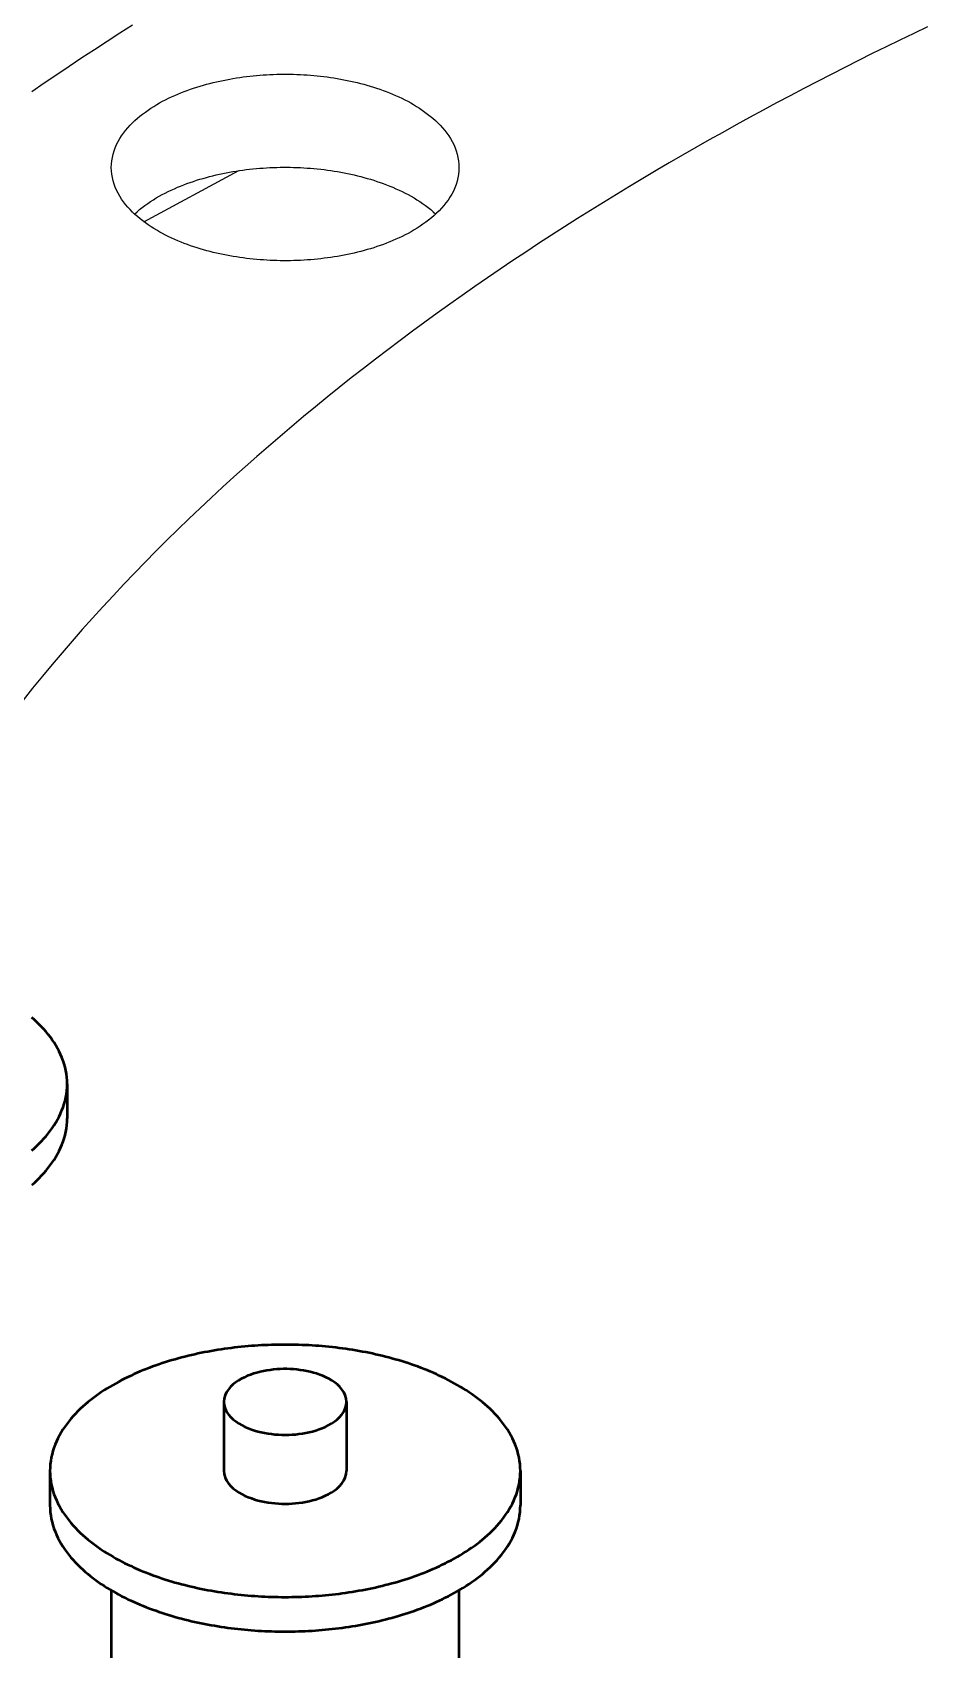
# Model space of a CAD drawing. Header units: millimetres. Extents: x 0 to 841, y 0 to 594.
# Drawn here: x 220.4 to 252.4, y 316.6 to 374.3 of the extents above; entities that cross this region are included whole.
import ezdxf

# ---------------------------------------------------------------- set-up
doc = ezdxf.new("R2010")
doc.units = ezdxf.units.MM
doc.layers.add('FINA', color=7, linetype='CONTINUOUS', lineweight=25)
doc.layers.add('VIS', color=7, linetype='CONTINUOUS', lineweight=50)

msp = doc.modelspace()

# ---------------------------------------------------------------- linework, layer by layer
at = {"layer": 'FINA'}
for points in [[(224.016, 374.601), (223.562, 374.311), (223.11, 374.018), (222.659, 373.724), (222.209, 373.428), (221.761, 373.129), (221.314, 372.829), (220.868, 372.526), (220.424, 372.221)], [(252.366, 374.54), (251.871, 374.304), (251.378, 374.066), (250.885, 373.825), (250.393, 373.583), (249.903, 373.338), (249.413, 373.091), (248.925, 372.843), (248.438, 372.592), (247.952, 372.339), (247.467, 372.083), (246.983, 371.826), (246.5, 371.566), (246.018, 371.305), (245.538, 371.041), (245.059, 370.774), (244.581, 370.506), (244.105, 370.235), (243.629, 369.962), (243.155, 369.687), (242.683, 369.409), (242.211, 369.129), (241.742, 368.847), (241.273, 368.562), (240.806, 368.275), (240.341, 367.986), (239.877, 367.694), (239.414, 367.4), (238.953, 367.103), (238.494, 366.804), (238.037, 366.502), (237.58, 366.198), (237.126, 365.892), (236.673, 365.583), (236.223, 365.271), (235.774, 364.957), (235.326, 364.64), (234.881, 364.321), (234.437, 363.999), (233.996, 363.674), (233.556, 363.347), (233.118, 363.017), (232.683, 362.684), (232.249, 362.349), (231.818, 362.011), (231.388, 361.67), (230.961, 361.326), (230.537, 360.98), (230.114, 360.631), (229.694, 360.279), (229.276, 359.924), (228.861, 359.566), (228.448, 359.206), (228.038, 358.842), (227.63, 358.476), (227.225, 358.107), (226.822, 357.734), (226.423, 357.359), (226.026, 356.981), (225.632, 356.6), (225.241, 356.216), (224.853, 355.829), (224.468, 355.438), (224.087, 355.045), (223.708, 354.649), (223.333, 354.249), (222.961, 353.847), (222.592, 353.441), (222.227, 353.032), (221.865, 352.62), (221.507, 352.205), (221.153, 351.787), (220.803, 351.366), (220.456, 350.941), (220.113, 350.513)], [(252.366, 374.54), (251.871, 374.304), (251.378, 374.066), (250.885, 373.825), (250.393, 373.583), (249.903, 373.338), (249.413, 373.091), (248.925, 372.843), (248.438, 372.592), (247.952, 372.339), (247.467, 372.083), (246.983, 371.826), (246.5, 371.566), (246.018, 371.305), (245.538, 371.041), (245.059, 370.774), (244.581, 370.506), (244.105, 370.235), (243.629, 369.962), (243.155, 369.687), (242.683, 369.409), (242.211, 369.129), (241.742, 368.847), (241.273, 368.562), (240.806, 368.275), (240.341, 367.986), (239.877, 367.694), (239.414, 367.4), (238.953, 367.103), (238.494, 366.804), (238.037, 366.502), (237.58, 366.198), (237.126, 365.892), (236.673, 365.583), (236.223, 365.271), (235.774, 364.957), (235.326, 364.64), (234.881, 364.321), (234.437, 363.999), (233.996, 363.674), (233.556, 363.347), (233.118, 363.017), (232.683, 362.684), (232.249, 362.349), (231.818, 362.011), (231.388, 361.67), (230.961, 361.326), (230.537, 360.98), (230.114, 360.631), (229.694, 360.279), (229.276, 359.924), (228.861, 359.566), (228.448, 359.206), (228.038, 358.842), (227.63, 358.476), (227.225, 358.107), (226.822, 357.734), (226.423, 357.359), (226.026, 356.981), (225.632, 356.6), (225.241, 356.216), (224.853, 355.829), (224.468, 355.438), (224.087, 355.045), (223.708, 354.649), (223.333, 354.249), (222.961, 353.847), (222.592, 353.441), (222.227, 353.032), (221.865, 352.62), (221.507, 352.205), (221.153, 351.787), (220.803, 351.366), (220.456, 350.941), (220.113, 350.513)], [(223.26, 369.522), (223.265, 369.642), (223.277, 369.762), (223.297, 369.881), (223.324, 369.998), (223.359, 370.113), (223.401, 370.226), (223.449, 370.337), (223.504, 370.444), (223.563, 370.549), (223.628, 370.651), (223.698, 370.749), (223.771, 370.844), (223.849, 370.937), (223.93, 371.026), (224.014, 371.112), (224.101, 371.195), (224.191, 371.275), (224.283, 371.353), (224.378, 371.428), (224.474, 371.5), (224.573, 371.569), (224.673, 371.636), (224.775, 371.701), (224.878, 371.763), (224.982, 371.823), (225.088, 371.881), (225.195, 371.937), (225.303, 371.99), (225.412, 372.042), (225.522, 372.092), (225.632, 372.139), (225.744, 372.185), (225.856, 372.229), (225.969, 372.272), (226.082, 372.312), (226.196, 372.351), (226.311, 372.388), (226.426, 372.424), (226.542, 372.458), (226.658, 372.49), (226.774, 372.521), (226.891, 372.55), (227.008, 372.578), (227.126, 372.605), (227.244, 372.63), (227.362, 372.653), (227.481, 372.675), (227.599, 372.696), (227.718, 372.715), (227.837, 372.733), (227.957, 372.75), (228.076, 372.765), (228.196, 372.78), (228.316, 372.792), (228.436, 372.804), (228.556, 372.814), (228.676, 372.823), (228.796, 372.83), (228.917, 372.837), (229.037, 372.842), (229.157, 372.845), (229.278, 372.848), (229.398, 372.849), (229.519, 372.849), (229.639, 372.848), (229.76, 372.845), (229.88, 372.842), (230.001, 372.837), (230.121, 372.83), (230.241, 372.823), (230.362, 372.814), (230.482, 372.804), (230.602, 372.792), (230.721, 372.78), (230.841, 372.765), (230.961, 372.75), (231.08, 372.733), (231.199, 372.715), (231.318, 372.696), (231.437, 372.675), (231.555, 372.653), (231.674, 372.63), (231.791, 372.605), (231.909, 372.578), (232.026, 372.55), (232.143, 372.521), (232.26, 372.49), (232.376, 372.458), (232.491, 372.424), (232.606, 372.388), (232.721, 372.351), (232.835, 372.312), (232.949, 372.272), (233.062, 372.229), (233.174, 372.185), (233.285, 372.139), (233.396, 372.092), (233.506, 372.042), (233.615, 371.99), (233.722, 371.937), (233.829, 371.881), (233.935, 371.823), (234.04, 371.763), (234.143, 371.701), (234.244, 371.636), (234.344, 371.569), (234.443, 371.5), (234.539, 371.428), (234.634, 371.353), (234.726, 371.275), (234.816, 371.195), (234.903, 371.112), (234.988, 371.026), (235.069, 370.937), (235.146, 370.844), (235.22, 370.749), (235.289, 370.651), (235.354, 370.549), (235.414, 370.444), (235.468, 370.337), (235.516, 370.226), (235.558, 370.113), (235.593, 369.998), (235.621, 369.881), (235.641, 369.762), (235.653, 369.642), (235.657, 369.522)], [(233.842, 367.168), (233.735, 367.112), (233.627, 367.058), (233.518, 367.007), (233.408, 366.957), (233.297, 366.909), (233.186, 366.863), (233.074, 366.818), (232.961, 366.776), (232.847, 366.735), (232.733, 366.696), (232.618, 366.659), (232.503, 366.623), (232.387, 366.589), (232.271, 366.556), (232.155, 366.525), (232.038, 366.495), (231.92, 366.467), (231.803, 366.441), (231.685, 366.416), (231.566, 366.392), (231.448, 366.37), (231.329, 366.349), (231.21, 366.329), (231.091, 366.311), (230.971, 366.294), (230.851, 366.279), (230.732, 366.265), (230.612, 366.252), (230.492, 366.24), (230.371, 366.23), (230.251, 366.221), (230.131, 366.213), (230.01, 366.207), (229.89, 366.202), (229.769, 366.198), (229.648, 366.195), (229.528, 366.194), (229.407, 366.194), (229.286, 366.195), (229.166, 366.197), (229.045, 366.201), (228.925, 366.206), (228.804, 366.212), (228.684, 366.22), (228.563, 366.229), (228.443, 366.239), (228.323, 366.25), (228.203, 366.263), (228.083, 366.277), (227.964, 366.292), (227.844, 366.309), (227.725, 366.327), (227.606, 366.346), (227.487, 366.367), (227.368, 366.389), (227.25, 366.412), (227.132, 366.437), (227.014, 366.463), (226.897, 366.491), (226.78, 366.521), (226.663, 366.551), (226.547, 366.584), (226.431, 366.618), (226.316, 366.653), (226.201, 366.69), (226.087, 366.729), (225.973, 366.77), (225.86, 366.812), (225.748, 366.856), (225.636, 366.902), (225.525, 366.95), (225.415, 366.999), (225.306, 367.051), (225.198, 367.104), (225.091, 367.16), (224.985, 367.218), (224.881, 367.278), (224.777, 367.34), (224.676, 367.405), (224.575, 367.472), (224.477, 367.542), (224.38, 367.614), (224.285, 367.689), (224.193, 367.766), (224.103, 367.846), (224.016, 367.93), (223.931, 368.016), (223.85, 368.105), (223.772, 368.197), (223.698, 368.293), (223.629, 368.391), (223.564, 368.493), (223.504, 368.598), (223.45, 368.706), (223.401, 368.816), (223.359, 368.929), (223.324, 369.045), (223.297, 369.162), (223.277, 369.281), (223.265, 369.401), (223.26, 369.522)], [(224.088, 367.86), (224.178, 367.941), (224.27, 368.02), (224.364, 368.095), (224.461, 368.168), (224.559, 368.238), (224.66, 368.305), (224.761, 368.371), (224.865, 368.433), (224.969, 368.494), (225.075, 368.552), (225.182, 368.608), (225.291, 368.662), (225.4, 368.714), (225.51, 368.764), (225.621, 368.813), (225.732, 368.859), (225.845, 368.903), (225.958, 368.946), (226.072, 368.987), (226.186, 369.026), (226.301, 369.063), (226.417, 369.099), (226.533, 369.133), (226.649, 369.166), (226.766, 369.197), (226.883, 369.226), (227.001, 369.254), (227.119, 369.281), (227.237, 369.306), (227.355, 369.33), (227.474, 369.352), (227.593, 369.373), (227.713, 369.393), (227.832, 369.411), (227.952, 369.427), (228.072, 369.443), (228.192, 369.457), (228.312, 369.47), (228.432, 369.481), (228.553, 369.492), (228.673, 369.5), (228.794, 369.508), (228.915, 369.514), (229.036, 369.52), (229.156, 369.523), (229.277, 369.526), (229.398, 369.527), (229.519, 369.527), (229.64, 369.526), (229.761, 369.523), (229.882, 369.52), (230.003, 369.514), (230.123, 369.508), (230.244, 369.5), (230.365, 369.492), (230.485, 369.481), (230.605, 369.47), (230.726, 369.457), (230.846, 369.443), (230.966, 369.427), (231.085, 369.411), (231.205, 369.393), (231.324, 369.373), (231.443, 369.352), (231.562, 369.33), (231.681, 369.306), (231.799, 369.281), (231.917, 369.254), (232.034, 369.226), (232.152, 369.197), (232.268, 369.166), (232.385, 369.133), (232.501, 369.099), (232.616, 369.063), (232.731, 369.026), (232.846, 368.987), (232.959, 368.946), (233.073, 368.903), (233.185, 368.859), (233.297, 368.813), (233.408, 368.764), (233.518, 368.714), (233.627, 368.662), (233.735, 368.608), (233.842, 368.552), (233.948, 368.494), (234.053, 368.433), (234.156, 368.371), (234.258, 368.305), (234.358, 368.238), (234.457, 368.168), (234.553, 368.095), (234.648, 368.02), (234.74, 367.941), (234.83, 367.86)], [(224.417, 367.585), (227.811, 369.408)], [(235.657, 369.522), (235.653, 369.397), (235.64, 369.273), (235.618, 369.15), (235.589, 369.029), (235.551, 368.91), (235.507, 368.793), (235.455, 368.679), (235.398, 368.569), (235.334, 368.461), (235.265, 368.357), (235.192, 368.257), (235.114, 368.159), (235.032, 368.065), (234.946, 367.974), (234.857, 367.887), (234.766, 367.802), (234.671, 367.721), (234.574, 367.642), (234.475, 367.567), (234.373, 367.494), (234.27, 367.424), (234.165, 367.356), (234.059, 367.291), (233.951, 367.229), (233.842, 367.168)], [(221.686, 336.817), (221.683, 336.938), (221.674, 337.058), (221.659, 337.177), (221.638, 337.296), (221.612, 337.413), (221.58, 337.529), (221.543, 337.644), (221.501, 337.757), (221.454, 337.868), (221.403, 337.976), (221.347, 338.083), (221.288, 338.188), (221.224, 338.29), (221.157, 338.39), (221.087, 338.488), (221.014, 338.583), (220.937, 338.676), (220.858, 338.767), (220.777, 338.856), (220.693, 338.942), (220.607, 339.026), (220.519, 339.108), (220.429, 339.188)], [(220.425, 334.443), (220.516, 334.523), (220.604, 334.605), (220.69, 334.69), (220.774, 334.776), (220.856, 334.865), (220.935, 334.956), (221.012, 335.049), (221.085, 335.144), (221.156, 335.242), (221.223, 335.342), (221.287, 335.445), (221.346, 335.549), (221.402, 335.656), (221.454, 335.765), (221.501, 335.876), (221.543, 335.989), (221.58, 336.104), (221.612, 336.22), (221.638, 336.338), (221.659, 336.457), (221.674, 336.577), (221.683, 336.697), (221.686, 336.817)], [(221.686, 336.817), (221.686, 335.587)], [(220.425, 333.213), (220.516, 333.293), (220.604, 333.375), (220.69, 333.459), (220.774, 333.546), (220.856, 333.634), (220.935, 333.725), (221.012, 333.818), (221.085, 333.914), (221.156, 334.012), (221.223, 334.112), (221.287, 334.214), (221.346, 334.319), (221.402, 334.426), (221.454, 334.535), (221.501, 334.646), (221.543, 334.759), (221.58, 334.874), (221.612, 334.99), (221.638, 335.108), (221.659, 335.227), (221.674, 335.346), (221.683, 335.466), (221.686, 335.587)], [(237.845, 323.01), (237.842, 323.131), (237.833, 323.251), (237.818, 323.37), (237.797, 323.489), (237.771, 323.606), (237.739, 323.722), (237.702, 323.837), (237.66, 323.95), (237.613, 324.06), (237.562, 324.169), (237.506, 324.276), (237.447, 324.381), (237.383, 324.483), (237.316, 324.583), (237.246, 324.681), (237.173, 324.776), (237.096, 324.869), (237.017, 324.96), (236.936, 325.049), (236.852, 325.135), (236.766, 325.219), (236.678, 325.301), (236.588, 325.381), (236.496, 325.459), (236.402, 325.535), (236.307, 325.609), (236.21, 325.68), (236.113, 325.75), (236.013, 325.819), (235.913, 325.885), (235.811, 325.949), (235.708, 326.012), (235.605, 326.073), (235.5, 326.133), (235.394, 326.191), (235.288, 326.247), (235.181, 326.302), (235.073, 326.355), (234.964, 326.406), (234.855, 326.457), (234.745, 326.505), (234.634, 326.553), (234.523, 326.599), (234.411, 326.644), (234.299, 326.687), (234.186, 326.729), (234.073, 326.77), (233.959, 326.809), (233.845, 326.848), (233.73, 326.885), (233.615, 326.921), (233.5, 326.955), (233.384, 326.989), (233.268, 327.021), (233.152, 327.052), (233.035, 327.082), (232.919, 327.111), (232.802, 327.139), (232.684, 327.166), (232.567, 327.192), (232.449, 327.217), (232.331, 327.24), (232.212, 327.263), (232.094, 327.284), (231.975, 327.305), (231.857, 327.325), (231.738, 327.343), (231.619, 327.361), (231.499, 327.377), (231.38, 327.393), (231.26, 327.407), (231.141, 327.421), (231.021, 327.434), (230.901, 327.445), (230.781, 327.456), (230.661, 327.466), (230.541, 327.475), (230.421, 327.483), (230.301, 327.49), (230.181, 327.496), (230.06, 327.501), (229.94, 327.505), (229.82, 327.508), (229.699, 327.511), (229.579, 327.512), (229.459, 327.512), (229.338, 327.512), (229.218, 327.511), (229.098, 327.508), (228.977, 327.505), (228.857, 327.501), (228.737, 327.496), (228.616, 327.49), (228.496, 327.483), (228.376, 327.475), (228.256, 327.466), (228.136, 327.456), (228.016, 327.445), (227.896, 327.434), (227.777, 327.421), (227.657, 327.407), (227.537, 327.393), (227.418, 327.377), (227.299, 327.361), (227.18, 327.343), (227.061, 327.325), (226.942, 327.305), (226.823, 327.284), (226.705, 327.263), (226.587, 327.24), (226.469, 327.217), (226.351, 327.192), (226.233, 327.166), (226.116, 327.139), (225.999, 327.111), (225.882, 327.082), (225.765, 327.052), (225.649, 327.021), (225.533, 326.989), (225.417, 326.955), (225.302, 326.921), (225.187, 326.885), (225.073, 326.848), (224.959, 326.809), (224.845, 326.77), (224.732, 326.729), (224.619, 326.687), (224.507, 326.644), (224.395, 326.599), (224.283, 326.553), (224.173, 326.505), (224.063, 326.457), (223.953, 326.406), (223.845, 326.355), (223.737, 326.302), (223.629, 326.247), (223.523, 326.191), (223.417, 326.133), (223.313, 326.073), (223.209, 326.012), (223.106, 325.949), (223.005, 325.885), (222.904, 325.819), (222.805, 325.75), (222.707, 325.68), (222.61, 325.609), (222.515, 325.535), (222.422, 325.459), (222.33, 325.381), (222.24, 325.301), (222.152, 325.219), (222.066, 325.135), (221.982, 325.049), (221.9, 324.96), (221.821, 324.869), (221.745, 324.776), (221.671, 324.681), (221.601, 324.583), (221.534, 324.483), (221.471, 324.381), (221.411, 324.276), (221.356, 324.169), (221.304, 324.06), (221.257, 323.95), (221.215, 323.837), (221.178, 323.722), (221.147, 323.606), (221.12, 323.489), (221.1, 323.37), (221.085, 323.251), (221.076, 323.131), (221.073, 323.01)], [(231.646, 325.471), (231.635, 325.59), (231.602, 325.706), (231.551, 325.814), (231.485, 325.914), (231.407, 326.005), (231.32, 326.088), (231.226, 326.163), (231.127, 326.231), (231.024, 326.292), (230.917, 326.346), (230.807, 326.396), (230.696, 326.44), (230.582, 326.479), (230.467, 326.513), (230.351, 326.543), (230.234, 326.569), (230.116, 326.591), (229.997, 326.609), (229.878, 326.624), (229.759, 326.634), (229.639, 326.641), (229.519, 326.645), (229.399, 326.645), (229.279, 326.641), (229.159, 326.634), (229.039, 326.624), (228.92, 326.609), (228.801, 326.591), (228.683, 326.569), (228.566, 326.543), (228.45, 326.513), (228.335, 326.479), (228.222, 326.44), (228.11, 326.396), (228, 326.346), (227.894, 326.292), (227.79, 326.231), (227.691, 326.163), (227.597, 326.088), (227.511, 326.005), (227.433, 325.914), (227.366, 325.814), (227.315, 325.706), (227.282, 325.59), (227.271, 325.471)], [(227.271, 325.471), (227.283, 325.349), (227.317, 325.231), (227.371, 325.121), (227.44, 325.019), (227.52, 324.926), (227.61, 324.843), (227.707, 324.767), (227.81, 324.699), (227.916, 324.638), (228.026, 324.583), (228.139, 324.534), (228.254, 324.491), (228.37, 324.452), (228.488, 324.418), (228.608, 324.389), (228.728, 324.364), (228.849, 324.343), (228.971, 324.326), (229.093, 324.313), (229.216, 324.304), (229.338, 324.298), (229.461, 324.296), (229.584, 324.298), (229.707, 324.304), (229.829, 324.313), (229.951, 324.327), (230.073, 324.344), (230.194, 324.365), (230.314, 324.39), (230.434, 324.42), (230.552, 324.454), (230.668, 324.492), (230.783, 324.536), (230.896, 324.585), (231.006, 324.64)], [(227.271, 325.471), (227.271, 323.01)], [(231.006, 324.64), (231.112, 324.702), (231.213, 324.769), (231.31, 324.845), (231.399, 324.928), (231.479, 325.021), (231.547, 325.122), (231.601, 325.232), (231.635, 325.349), (231.646, 325.471)], [(231.646, 325.471), (231.646, 323.01)], [(221.073, 323.01), (221.076, 322.89), (221.085, 322.77), (221.1, 322.65), (221.12, 322.532), (221.147, 322.415), (221.178, 322.298), (221.215, 322.184), (221.257, 322.071), (221.304, 321.96), (221.355, 321.851), (221.411, 321.745), (221.47, 321.64), (221.534, 321.538), (221.601, 321.438), (221.671, 321.34), (221.744, 321.245), (221.821, 321.152), (221.9, 321.061), (221.981, 320.972), (222.065, 320.886), (222.151, 320.802), (222.239, 320.72), (222.329, 320.64), (222.421, 320.562), (222.514, 320.486), (222.609, 320.413), (222.706, 320.341), (222.804, 320.271), (222.903, 320.203), (223.003, 320.136), (223.105, 320.072), (223.208, 320.009), (223.311, 319.948), (223.416, 319.888), (223.521, 319.831), (223.628, 319.774), (223.735, 319.72), (223.843, 319.666), (223.952, 319.615), (224.061, 319.565), (224.171, 319.516), (224.282, 319.468), (224.393, 319.422), (224.504, 319.378), (224.617, 319.334), (224.729, 319.292), (224.843, 319.251), (224.956, 319.212), (225.07, 319.174), (225.185, 319.136), (225.3, 319.101), (225.415, 319.066), (225.531, 319.032), (225.646, 319), (225.763, 318.969), (225.879, 318.939), (225.996, 318.91), (226.113, 318.882), (226.23, 318.855), (226.348, 318.829), (226.466, 318.804), (226.584, 318.781), (226.702, 318.758), (226.82, 318.737), (226.939, 318.716), (227.058, 318.696), (227.176, 318.678), (227.295, 318.66), (227.415, 318.644), (227.534, 318.628), (227.653, 318.613), (227.773, 318.6), (227.893, 318.587), (228.012, 318.575), (228.132, 318.565), (228.252, 318.555), (228.372, 318.546), (228.492, 318.538), (228.612, 318.531), (228.733, 318.525), (228.853, 318.52), (228.973, 318.515), (229.093, 318.512), (229.214, 318.51), (229.334, 318.508), (229.454, 318.508), (229.575, 318.508), (229.695, 318.51), (229.815, 318.512), (229.936, 318.515), (230.056, 318.519), (230.176, 318.524), (230.296, 318.53), (230.416, 318.537), (230.537, 318.545), (230.657, 318.554), (230.777, 318.564), (230.896, 318.575), (231.016, 318.586), (231.136, 318.599), (231.255, 318.612), (231.375, 318.627), (231.494, 318.643), (231.613, 318.659), (231.732, 318.677), (231.851, 318.695), (231.97, 318.715), (232.089, 318.735), (232.207, 318.757), (232.325, 318.779), (232.443, 318.803), (232.561, 318.827), (232.679, 318.853), (232.796, 318.88), (232.913, 318.908), (233.03, 318.937), (233.146, 318.967), (233.263, 318.998), (233.379, 319.03), (233.494, 319.063), (233.609, 319.098), (233.724, 319.134), (233.839, 319.171), (233.953, 319.209), (234.067, 319.248), (234.18, 319.289), (234.293, 319.331), (234.405, 319.374), (234.517, 319.419), (234.628, 319.465), (234.739, 319.512), (234.849, 319.561), (234.958, 319.611), (235.067, 319.663), (235.175, 319.716), (235.282, 319.77), (235.388, 319.827)], [(221.073, 323.01), (221.073, 321.78)], [(227.271, 323.01), (227.283, 322.888), (227.317, 322.77), (227.371, 322.66), (227.44, 322.558), (227.52, 322.466), (227.61, 322.382), (227.707, 322.306), (227.81, 322.238), (227.916, 322.177), (228.026, 322.123), (228.139, 322.074), (228.254, 322.03), (228.37, 321.991), (228.488, 321.957), (228.608, 321.928), (228.728, 321.903), (228.849, 321.882), (228.971, 321.865), (229.093, 321.852), (229.216, 321.843), (229.338, 321.837), (229.461, 321.836), (229.584, 321.838), (229.707, 321.843), (229.829, 321.853), (229.951, 321.866), (230.073, 321.883), (230.194, 321.904), (230.314, 321.929), (230.434, 321.959), (230.552, 321.993), (230.668, 322.032), (230.783, 322.075), (230.896, 322.125), (231.006, 322.18)], [(231.006, 322.18), (231.112, 322.241), (231.213, 322.309), (231.31, 322.384), (231.399, 322.468), (231.479, 322.56), (231.547, 322.661), (231.601, 322.771), (231.635, 322.889), (231.646, 323.01)], [(235.388, 319.827), (235.494, 319.884), (235.599, 319.944), (235.703, 320.005), (235.806, 320.068), (235.908, 320.132), (236.009, 320.199), (236.108, 320.267), (236.206, 320.337), (236.303, 320.409), (236.398, 320.483), (236.492, 320.558), (236.584, 320.636), (236.674, 320.716), (236.763, 320.798), (236.849, 320.882), (236.933, 320.969), (237.015, 321.058), (237.094, 321.148), (237.171, 321.242), (237.244, 321.337), (237.315, 321.435), (237.382, 321.535), (237.445, 321.638), (237.505, 321.742), (237.561, 321.849), (237.612, 321.958), (237.659, 322.069), (237.702, 322.182), (237.739, 322.297), (237.771, 322.413), (237.797, 322.531), (237.818, 322.65), (237.833, 322.769), (237.842, 322.89), (237.845, 323.01)], [(237.845, 323.01), (237.845, 321.78)], [(221.073, 321.78), (221.076, 321.66), (221.085, 321.54), (221.1, 321.42), (221.12, 321.302), (221.147, 321.184), (221.178, 321.068), (221.215, 320.954), (221.257, 320.841), (221.304, 320.73), (221.355, 320.621), (221.411, 320.514), (221.47, 320.41), (221.534, 320.308), (221.601, 320.208), (221.671, 320.11), (221.744, 320.014), (221.821, 319.921), (221.9, 319.83), (221.981, 319.742), (222.065, 319.656), (222.151, 319.571), (222.239, 319.489), (222.329, 319.41), (222.421, 319.332), (222.514, 319.256), (222.609, 319.182), (222.706, 319.11), (222.804, 319.04), (222.903, 318.972), (223.003, 318.906), (223.105, 318.841), (223.208, 318.779), (223.311, 318.718), (223.416, 318.658), (223.521, 318.6), (223.628, 318.544), (223.735, 318.489), (223.843, 318.436), (223.952, 318.384), (224.061, 318.334), (224.171, 318.285), (224.282, 318.238), (224.393, 318.192), (224.504, 318.147), (224.617, 318.104), (224.729, 318.062), (224.843, 318.021), (224.956, 317.981), (225.07, 317.943), (225.185, 317.906), (225.3, 317.87), (225.415, 317.836), (225.531, 317.802), (225.646, 317.77), (225.763, 317.738), (225.879, 317.708), (225.996, 317.679), (226.113, 317.651), (226.23, 317.624), (226.348, 317.599), (226.466, 317.574), (226.584, 317.55), (226.702, 317.528), (226.82, 317.506), (226.939, 317.486), (227.058, 317.466), (227.176, 317.447), (227.295, 317.43), (227.415, 317.413), (227.534, 317.398), (227.653, 317.383), (227.773, 317.369), (227.893, 317.357), (228.012, 317.345), (228.132, 317.334), (228.252, 317.324), (228.372, 317.315), (228.492, 317.307), (228.612, 317.3), (228.733, 317.294), (228.853, 317.289), (228.973, 317.285), (229.093, 317.282), (229.214, 317.279), (229.334, 317.278), (229.454, 317.277), (229.575, 317.278), (229.695, 317.279), (229.815, 317.282), (229.936, 317.285), (230.056, 317.289), (230.176, 317.294), (230.296, 317.3), (230.416, 317.307), (230.537, 317.315), (230.657, 317.324), (230.777, 317.333), (230.896, 317.344), (231.016, 317.356), (231.136, 317.368), (231.255, 317.382), (231.375, 317.397), (231.494, 317.412), (231.613, 317.429), (231.732, 317.446), (231.851, 317.465), (231.97, 317.484), (232.089, 317.505), (232.207, 317.526), (232.325, 317.549), (232.443, 317.572), (232.561, 317.597), (232.679, 317.623), (232.796, 317.649), (232.913, 317.677), (233.03, 317.706), (233.146, 317.736), (233.263, 317.767), (233.379, 317.8), (233.494, 317.833), (233.609, 317.868), (233.724, 317.903), (233.839, 317.94), (233.953, 317.979), (234.067, 318.018), (234.18, 318.059), (234.293, 318.101), (234.405, 318.144), (234.517, 318.189), (234.628, 318.235), (234.739, 318.282), (234.849, 318.331), (234.958, 318.381), (235.067, 318.432), (235.175, 318.485), (235.282, 318.54), (235.388, 318.596)], [(235.388, 318.596), (235.494, 318.654), (235.599, 318.713), (235.703, 318.775), (235.806, 318.837), (235.908, 318.902), (236.009, 318.968), (236.108, 319.036), (236.206, 319.106), (236.303, 319.178), (236.398, 319.252), (236.492, 319.328), (236.584, 319.406), (236.674, 319.486), (236.763, 319.568), (236.849, 319.652), (236.933, 319.739), (237.015, 319.827), (237.094, 319.918), (237.171, 320.011), (237.244, 320.107), (237.315, 320.205), (237.382, 320.305), (237.445, 320.407), (237.505, 320.512), (237.561, 320.619), (237.612, 320.728), (237.659, 320.839), (237.702, 320.952), (237.739, 321.067), (237.771, 321.183), (237.797, 321.301), (237.818, 321.419), (237.833, 321.539), (237.842, 321.659), (237.845, 321.78)], [(223.26, 318.747), (223.26, 296.188)], [(235.657, 318.747), (235.657, 296.188)]]:
    msp.add_lwpolyline(points, dxfattribs=at)
at = {"layer": 'VIS'}
for points in [[(221.686, 336.817), (221.683, 336.938), (221.674, 337.058), (221.659, 337.177), (221.638, 337.296), (221.612, 337.413), (221.58, 337.529), (221.543, 337.644), (221.501, 337.757), (221.454, 337.868), (221.403, 337.976), (221.347, 338.083), (221.288, 338.188), (221.224, 338.29), (221.157, 338.39), (221.087, 338.488), (221.014, 338.583), (220.937, 338.676), (220.858, 338.767), (220.777, 338.856), (220.693, 338.942), (220.607, 339.026), (220.519, 339.108), (220.429, 339.188)], [(220.425, 334.443), (220.516, 334.523), (220.604, 334.605), (220.69, 334.69), (220.774, 334.776), (220.856, 334.865), (220.935, 334.956), (221.012, 335.049), (221.085, 335.144), (221.156, 335.242), (221.223, 335.342), (221.287, 335.445), (221.346, 335.549), (221.402, 335.656), (221.454, 335.765), (221.501, 335.876), (221.543, 335.989), (221.58, 336.104), (221.612, 336.22), (221.638, 336.338), (221.659, 336.457), (221.674, 336.577), (221.683, 336.697), (221.686, 336.817)], [(221.686, 336.817), (221.686, 335.587)], [(220.425, 333.213), (220.516, 333.293), (220.604, 333.375), (220.69, 333.459), (220.774, 333.546), (220.856, 333.634), (220.935, 333.725), (221.012, 333.818), (221.085, 333.914), (221.156, 334.012), (221.223, 334.112), (221.287, 334.214), (221.346, 334.319), (221.402, 334.426), (221.454, 334.535), (221.501, 334.646), (221.543, 334.759), (221.58, 334.874), (221.612, 334.99), (221.638, 335.108), (221.659, 335.227), (221.674, 335.346), (221.683, 335.466), (221.686, 335.587)], [(237.845, 323.01), (237.842, 323.131), (237.833, 323.251), (237.818, 323.37), (237.797, 323.489), (237.771, 323.606), (237.739, 323.722), (237.702, 323.837), (237.66, 323.95), (237.613, 324.06), (237.562, 324.169), (237.506, 324.276), (237.447, 324.381), (237.383, 324.483), (237.316, 324.583), (237.246, 324.681), (237.173, 324.776), (237.096, 324.869), (237.017, 324.96), (236.936, 325.049), (236.852, 325.135), (236.766, 325.219), (236.678, 325.301), (236.588, 325.381), (236.496, 325.459), (236.402, 325.535), (236.307, 325.609), (236.21, 325.68), (236.113, 325.75), (236.013, 325.819), (235.913, 325.885), (235.811, 325.949), (235.708, 326.012), (235.605, 326.073), (235.5, 326.133), (235.394, 326.191), (235.288, 326.247), (235.181, 326.302), (235.073, 326.355), (234.964, 326.406), (234.855, 326.457), (234.745, 326.505), (234.634, 326.553), (234.523, 326.599), (234.411, 326.644), (234.299, 326.687), (234.186, 326.729), (234.073, 326.77), (233.959, 326.809), (233.845, 326.848), (233.73, 326.885), (233.615, 326.921), (233.5, 326.955), (233.384, 326.989), (233.268, 327.021), (233.152, 327.052), (233.035, 327.082), (232.919, 327.111), (232.802, 327.139), (232.684, 327.166), (232.567, 327.192), (232.449, 327.217), (232.331, 327.24), (232.212, 327.263), (232.094, 327.284), (231.975, 327.305), (231.857, 327.325), (231.738, 327.343), (231.619, 327.361), (231.499, 327.377), (231.38, 327.393), (231.26, 327.407), (231.141, 327.421), (231.021, 327.434), (230.901, 327.445), (230.781, 327.456), (230.661, 327.466), (230.541, 327.475), (230.421, 327.483), (230.301, 327.49), (230.181, 327.496), (230.06, 327.501), (229.94, 327.505), (229.82, 327.508), (229.699, 327.511), (229.579, 327.512), (229.459, 327.512), (229.338, 327.512), (229.218, 327.511), (229.098, 327.508), (228.977, 327.505), (228.857, 327.501), (228.737, 327.496), (228.616, 327.49), (228.496, 327.483), (228.376, 327.475), (228.256, 327.466), (228.136, 327.456), (228.016, 327.445), (227.896, 327.434), (227.777, 327.421), (227.657, 327.407), (227.537, 327.393), (227.418, 327.377), (227.299, 327.361), (227.18, 327.343), (227.061, 327.325), (226.942, 327.305), (226.823, 327.284), (226.705, 327.263), (226.587, 327.24), (226.469, 327.217), (226.351, 327.192), (226.233, 327.166), (226.116, 327.139), (225.999, 327.111), (225.882, 327.082), (225.765, 327.052), (225.649, 327.021), (225.533, 326.989), (225.417, 326.955), (225.302, 326.921), (225.187, 326.885), (225.073, 326.848), (224.959, 326.809), (224.845, 326.77), (224.732, 326.729), (224.619, 326.687), (224.507, 326.644), (224.395, 326.599), (224.283, 326.553), (224.173, 326.505), (224.063, 326.457), (223.953, 326.406), (223.845, 326.355), (223.737, 326.302), (223.629, 326.247), (223.523, 326.191), (223.417, 326.133), (223.313, 326.073), (223.209, 326.012), (223.106, 325.949), (223.005, 325.885), (222.904, 325.819), (222.805, 325.75), (222.707, 325.68), (222.61, 325.609), (222.515, 325.535), (222.422, 325.459), (222.33, 325.381), (222.24, 325.301), (222.152, 325.219), (222.066, 325.135), (221.982, 325.049), (221.9, 324.96), (221.821, 324.869), (221.745, 324.776), (221.671, 324.681), (221.601, 324.583), (221.534, 324.483), (221.471, 324.381), (221.411, 324.276), (221.356, 324.169), (221.304, 324.06), (221.257, 323.95), (221.215, 323.837), (221.178, 323.722), (221.147, 323.606), (221.12, 323.489), (221.1, 323.37), (221.085, 323.251), (221.076, 323.131), (221.073, 323.01)], [(231.646, 325.471), (231.635, 325.59), (231.602, 325.706), (231.551, 325.814), (231.485, 325.914), (231.407, 326.005), (231.32, 326.088), (231.226, 326.163), (231.127, 326.231), (231.024, 326.292), (230.917, 326.346), (230.807, 326.396), (230.696, 326.44), (230.582, 326.479), (230.467, 326.513), (230.351, 326.543), (230.234, 326.569), (230.116, 326.591), (229.997, 326.609), (229.878, 326.624), (229.759, 326.634), (229.639, 326.641), (229.519, 326.645), (229.399, 326.645), (229.279, 326.641), (229.159, 326.634), (229.039, 326.624), (228.92, 326.609), (228.801, 326.591), (228.683, 326.569), (228.566, 326.543), (228.45, 326.513), (228.335, 326.479), (228.222, 326.44), (228.11, 326.396), (228, 326.346), (227.894, 326.292), (227.79, 326.231), (227.691, 326.163), (227.597, 326.088), (227.511, 326.005), (227.433, 325.914), (227.366, 325.814), (227.315, 325.706), (227.282, 325.59), (227.271, 325.471)], [(227.271, 325.471), (227.283, 325.349), (227.317, 325.231), (227.371, 325.121), (227.44, 325.019), (227.52, 324.926), (227.61, 324.843), (227.707, 324.767), (227.81, 324.699), (227.916, 324.638), (228.026, 324.583), (228.139, 324.534), (228.254, 324.491), (228.37, 324.452), (228.488, 324.418), (228.608, 324.389), (228.728, 324.364), (228.849, 324.343), (228.971, 324.326), (229.093, 324.313), (229.216, 324.304), (229.338, 324.298), (229.461, 324.296), (229.584, 324.298), (229.707, 324.304), (229.829, 324.313), (229.951, 324.327), (230.073, 324.344), (230.194, 324.365), (230.314, 324.39), (230.434, 324.42), (230.552, 324.454), (230.668, 324.492), (230.783, 324.536), (230.896, 324.585), (231.006, 324.64)], [(227.271, 325.471), (227.271, 323.01)], [(231.006, 324.64), (231.112, 324.702), (231.213, 324.769), (231.31, 324.845), (231.399, 324.928), (231.479, 325.021), (231.547, 325.122), (231.601, 325.232), (231.635, 325.349), (231.646, 325.471)], [(231.646, 325.471), (231.646, 323.01)], [(221.073, 323.01), (221.076, 322.89), (221.085, 322.77), (221.1, 322.65), (221.12, 322.532), (221.147, 322.415), (221.178, 322.298), (221.215, 322.184), (221.257, 322.071), (221.304, 321.96), (221.355, 321.851), (221.411, 321.745), (221.47, 321.64), (221.534, 321.538), (221.601, 321.438), (221.671, 321.34), (221.744, 321.245), (221.821, 321.152), (221.9, 321.061), (221.981, 320.972), (222.065, 320.886), (222.151, 320.802), (222.239, 320.72), (222.329, 320.64), (222.421, 320.562), (222.514, 320.486), (222.609, 320.413), (222.706, 320.341), (222.804, 320.271), (222.903, 320.203), (223.003, 320.136), (223.105, 320.072), (223.208, 320.009), (223.311, 319.948), (223.416, 319.888), (223.521, 319.831), (223.628, 319.774), (223.735, 319.72), (223.843, 319.666), (223.952, 319.615), (224.061, 319.565), (224.171, 319.516), (224.282, 319.468), (224.393, 319.422), (224.504, 319.378), (224.617, 319.334), (224.729, 319.292), (224.843, 319.251), (224.956, 319.212), (225.07, 319.174), (225.185, 319.136), (225.3, 319.101), (225.415, 319.066), (225.531, 319.032), (225.646, 319), (225.763, 318.969), (225.879, 318.939), (225.996, 318.91), (226.113, 318.882), (226.23, 318.855), (226.348, 318.829), (226.466, 318.804), (226.584, 318.781), (226.702, 318.758), (226.82, 318.737), (226.939, 318.716), (227.058, 318.696), (227.176, 318.678), (227.295, 318.66), (227.415, 318.644), (227.534, 318.628), (227.653, 318.613), (227.773, 318.6), (227.893, 318.587), (228.012, 318.575), (228.132, 318.565), (228.252, 318.555), (228.372, 318.546), (228.492, 318.538), (228.612, 318.531), (228.733, 318.525), (228.853, 318.52), (228.973, 318.515), (229.093, 318.512), (229.214, 318.51), (229.334, 318.508), (229.454, 318.508), (229.575, 318.508), (229.695, 318.51), (229.815, 318.512), (229.936, 318.515), (230.056, 318.519), (230.176, 318.524), (230.296, 318.53), (230.416, 318.537), (230.537, 318.545), (230.657, 318.554), (230.777, 318.564), (230.896, 318.575), (231.016, 318.586), (231.136, 318.599), (231.255, 318.612), (231.375, 318.627), (231.494, 318.643), (231.613, 318.659), (231.732, 318.677), (231.851, 318.695), (231.97, 318.715), (232.089, 318.735), (232.207, 318.757), (232.325, 318.779), (232.443, 318.803), (232.561, 318.827), (232.679, 318.853), (232.796, 318.88), (232.913, 318.908), (233.03, 318.937), (233.146, 318.967), (233.263, 318.998), (233.379, 319.03), (233.494, 319.063), (233.609, 319.098), (233.724, 319.134), (233.839, 319.171), (233.953, 319.209), (234.067, 319.248), (234.18, 319.289), (234.293, 319.331), (234.405, 319.374), (234.517, 319.419), (234.628, 319.465), (234.739, 319.512), (234.849, 319.561), (234.958, 319.611), (235.067, 319.663), (235.175, 319.716), (235.282, 319.77), (235.388, 319.827)], [(221.073, 323.01), (221.073, 321.78)], [(227.271, 323.01), (227.283, 322.888), (227.317, 322.77), (227.371, 322.66), (227.44, 322.558), (227.52, 322.466), (227.61, 322.382), (227.707, 322.306), (227.81, 322.238), (227.916, 322.177), (228.026, 322.123), (228.139, 322.074), (228.254, 322.03), (228.37, 321.991), (228.488, 321.957), (228.608, 321.928), (228.728, 321.903), (228.849, 321.882), (228.971, 321.865), (229.093, 321.852), (229.216, 321.843), (229.338, 321.837), (229.461, 321.836), (229.584, 321.838), (229.707, 321.843), (229.829, 321.853), (229.951, 321.866), (230.073, 321.883), (230.194, 321.904), (230.314, 321.929), (230.434, 321.959), (230.552, 321.993), (230.668, 322.032), (230.783, 322.075), (230.896, 322.125), (231.006, 322.18)], [(231.006, 322.18), (231.112, 322.241), (231.213, 322.309), (231.31, 322.384), (231.399, 322.468), (231.479, 322.56), (231.547, 322.661), (231.601, 322.771), (231.635, 322.889), (231.646, 323.01)], [(235.388, 319.827), (235.494, 319.884), (235.599, 319.944), (235.703, 320.005), (235.806, 320.068), (235.908, 320.132), (236.009, 320.199), (236.108, 320.267), (236.206, 320.337), (236.303, 320.409), (236.398, 320.483), (236.492, 320.558), (236.584, 320.636), (236.674, 320.716), (236.763, 320.798), (236.849, 320.882), (236.933, 320.969), (237.015, 321.058), (237.094, 321.148), (237.171, 321.242), (237.244, 321.337), (237.315, 321.435), (237.382, 321.535), (237.445, 321.638), (237.505, 321.742), (237.561, 321.849), (237.612, 321.958), (237.659, 322.069), (237.702, 322.182), (237.739, 322.297), (237.771, 322.413), (237.797, 322.531), (237.818, 322.65), (237.833, 322.769), (237.842, 322.89), (237.845, 323.01)], [(237.845, 323.01), (237.845, 321.78)], [(221.073, 321.78), (221.076, 321.66), (221.085, 321.54), (221.1, 321.42), (221.12, 321.302), (221.147, 321.184), (221.178, 321.068), (221.215, 320.954), (221.257, 320.841), (221.304, 320.73), (221.355, 320.621), (221.411, 320.514), (221.47, 320.41), (221.534, 320.308), (221.601, 320.208), (221.671, 320.11), (221.744, 320.014), (221.821, 319.921), (221.9, 319.83), (221.981, 319.742), (222.065, 319.656), (222.151, 319.571), (222.239, 319.489), (222.329, 319.41), (222.421, 319.332), (222.514, 319.256), (222.609, 319.182), (222.706, 319.11), (222.804, 319.04), (222.903, 318.972), (223.003, 318.906), (223.105, 318.841), (223.208, 318.779), (223.311, 318.718), (223.416, 318.658), (223.521, 318.6), (223.628, 318.544), (223.735, 318.489), (223.843, 318.436), (223.952, 318.384), (224.061, 318.334), (224.171, 318.285), (224.282, 318.238), (224.393, 318.192), (224.504, 318.147), (224.617, 318.104), (224.729, 318.062), (224.843, 318.021), (224.956, 317.981), (225.07, 317.943), (225.185, 317.906), (225.3, 317.87), (225.415, 317.836), (225.531, 317.802), (225.646, 317.77), (225.763, 317.738), (225.879, 317.708), (225.996, 317.679), (226.113, 317.651), (226.23, 317.624), (226.348, 317.599), (226.466, 317.574), (226.584, 317.55), (226.702, 317.528), (226.82, 317.506), (226.939, 317.486), (227.058, 317.466), (227.176, 317.447), (227.295, 317.43), (227.415, 317.413), (227.534, 317.398), (227.653, 317.383), (227.773, 317.369), (227.893, 317.357), (228.012, 317.345), (228.132, 317.334), (228.252, 317.324), (228.372, 317.315), (228.492, 317.307), (228.612, 317.3), (228.733, 317.294), (228.853, 317.289), (228.973, 317.285), (229.093, 317.282), (229.214, 317.279), (229.334, 317.278), (229.454, 317.277), (229.575, 317.278), (229.695, 317.279), (229.815, 317.282), (229.936, 317.285), (230.056, 317.289), (230.176, 317.294), (230.296, 317.3), (230.416, 317.307), (230.537, 317.315), (230.657, 317.324), (230.777, 317.333), (230.896, 317.344), (231.016, 317.356), (231.136, 317.368), (231.255, 317.382), (231.375, 317.397), (231.494, 317.412), (231.613, 317.429), (231.732, 317.446), (231.851, 317.465), (231.97, 317.484), (232.089, 317.505), (232.207, 317.526), (232.325, 317.549), (232.443, 317.572), (232.561, 317.597), (232.679, 317.623), (232.796, 317.649), (232.913, 317.677), (233.03, 317.706), (233.146, 317.736), (233.263, 317.767), (233.379, 317.8), (233.494, 317.833), (233.609, 317.868), (233.724, 317.903), (233.839, 317.94), (233.953, 317.979), (234.067, 318.018), (234.18, 318.059), (234.293, 318.101), (234.405, 318.144), (234.517, 318.189), (234.628, 318.235), (234.739, 318.282), (234.849, 318.331), (234.958, 318.381), (235.067, 318.432), (235.175, 318.485), (235.282, 318.54), (235.388, 318.596)], [(235.388, 318.596), (235.494, 318.654), (235.599, 318.713), (235.703, 318.775), (235.806, 318.837), (235.908, 318.902), (236.009, 318.968), (236.108, 319.036), (236.206, 319.106), (236.303, 319.178), (236.398, 319.252), (236.492, 319.328), (236.584, 319.406), (236.674, 319.486), (236.763, 319.568), (236.849, 319.652), (236.933, 319.739), (237.015, 319.827), (237.094, 319.918), (237.171, 320.011), (237.244, 320.107), (237.315, 320.205), (237.382, 320.305), (237.445, 320.407), (237.505, 320.512), (237.561, 320.619), (237.612, 320.728), (237.659, 320.839), (237.702, 320.952), (237.739, 321.067), (237.771, 321.183), (237.797, 321.301), (237.818, 321.419), (237.833, 321.539), (237.842, 321.659), (237.845, 321.78)], [(223.26, 318.747), (223.26, 296.188)], [(235.657, 318.747), (235.657, 296.188)]]:
    msp.add_lwpolyline(points, dxfattribs=at)

doc.saveas('drawing.dxf')
